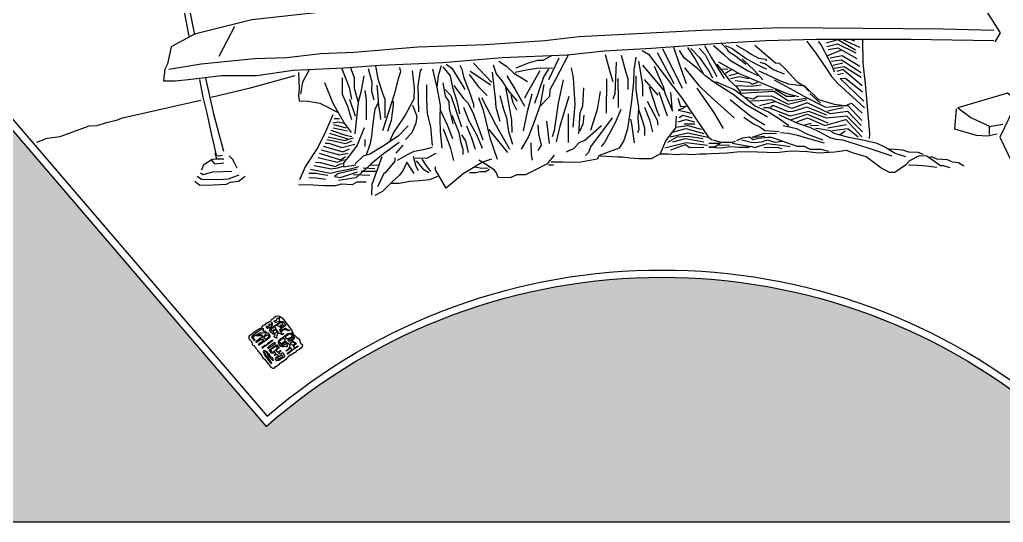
# Model space of a CAD drawing. Extents: x 421 to 2281, y 2772 to 3512.
# Drawn here: x 915 to 1587, y 2794 to 3138 of the extents above; entities that cross this region are included whole.
import ezdxf

# ---------------------------------------------------------------- set-up
doc = ezdxf.new("R2010")
doc.units = 0
doc.header["$LTSCALE"] = 10
doc.header["$MEASUREMENT"] = 0
for name, color, linetype in [('3', 3, 'CONTINUOUS'), ('4', 4, 'CONTINUOUS'), ('7', 7, 'CONTINUOUS'), ('BH', 3, 'CONTINUOUS')]:
    doc.layers.add(name, color=color, linetype=linetype)

msp = doc.modelspace()

# ---------------------------------------------------------------- hatches: boundary and pattern name
at = {"layer": 'BH'}
h = msp.add_hatch(dxfattribs=at)
h.set_pattern_fill('ESCHER', color=256, scale=50, style=0)
h.set_pattern_definition([(59.99999999999999, (-210.0000000001455, -314.9999999998254), (-59.99999997655987, -1.353315237651032e-08), [55.00000000000001, -5]), (180, (-210.0000000001455, -314.9999999998254), (29.99999999999999, -51.9615242), [55.00000000000001, -5]), (300.0000000000001, (-210.0000000001455, -314.9999999998254), (59.99999997655987, -1.353315237651032e-08), [55.00000000000001, -5]), (59.99999999999999, (-205.0000000001455, -314.9999999998254), (-59.99999997655987, -1.353315237651032e-08), [10, -50]), (300.0000000000001, (-205.0000000001455, -314.9999999998254), (59.99999997655987, -1.353315237651032e-08), [10, -50]), (59.99999999999999, (-212.5000000001455, -310.6698729998254), (-59.99999997655987, -1.353315237651032e-08), [10, -50]), (180, (-212.5000000001455, -310.6698729998254), (29.99999999999999, -51.9615242), [10, -50]), (300.0000000000001, (-212.5000000001455, -319.3301269998254), (59.99999997655987, -1.353315237651032e-08), [10, -50]), (180, (-212.5000000001455, -319.3301269998254), (29.99999999999999, -51.9615242), [10, -50]), (59.99999999999999, (-230.0000000001455, -314.9999999998254), (-59.99999997655987, -1.353315237651032e-08), [10, -50]), (300.0000000000001, (-230.0000000001455, -314.9999999998254), (59.99999997655987, -1.353315237651032e-08), [10, -50]), (59.99999999999999, (-200.0000000001455, -332.3205080498254), (-59.99999997655987, -1.353315237651032e-08), [10, -50]), (180, (-200.0000000001455, -332.3205080498254), (29.99999999999999, -51.9615242), [10, -50]), (300.0000000000001, (-200.0000000001455, -297.6794919498254), (59.99999997655987, -1.353315237651032e-08), [10, -50]), (180, (-200.0000000001455, -297.6794919498254), (29.99999999999999, -51.9615242), [10, -50]), (0, (-200.0000000001455, -306.3397459498254), (-30, 51.9615242), [35, -25]), (0, (-200.0000000001455, -323.6602540498254), (-30, 51.9615242), [35, -25]), (120, (-207.5000000001455, -302.0096189498254), (-59.99999997655987, 1.353317458097081e-08), [34.99999999999999, -24.99999999999999]), (120, (-222.5000000001455, -310.6698729998254), (-59.99999997655987, 1.353317458097081e-08), [34.99999999999999, -24.99999999999999]), (240, (-222.5000000001455, -319.3301269998254), (29.99999997655985, -51.96152421353317), [35, -25]), (240, (-207.5000000001455, -327.9903810498254), (29.99999997655985, -51.96152421353317), [35, -25])])
edge = h.paths.add_edge_path(flags=16)
edge.add_arc((1353.992238578665, 2552.001456593701), 409.8662078151128, 48.69815733620402, 131.3018426637961, ccw=False)
edge.add_line((1624.514522042849, 2859.910538074038), (1923.898642566484, 3209.172598833163))
edge.add_arc((1353.992238578665, 2552.001456593704), 869.8662078151118, 49.06779322795396, 130.932206772046)
edge.add_line((784.0858345908455, 3209.172598833163), (1083.46995511448, 2859.910538074038))
h.paths.add_polyline_path([(2250.785033915906, 3494.375058296388), (2250.785033915906, 2794.375058296388), (450.7850339159058, 2794.375058296388), (450.7850339159058, 3494.375058296388)])

# ---------------------------------------------------------------- linework, layer by layer
at = {"layer": '3'}
for points in [[(1394.727085633715, 3121.647463568985), (1397.836327430866, 3118.541649524082), (1399.21821455629, 3116.471107352515), (1404.400284218208, 3113.365293307613), (1411.309708551852, 3107.498757417354)], [(1486.245634176655, 3117.087970763672), (1474.225094291147, 3124.169190495704), (1466.211401975264, 3122.01403700663)], [(1466.827839628534, 3119.5510030976), (1473.916875464512, 3121.398279316923), (1486.55385300329, 3115.240696119451)], [(1478.231941860772, 3124.169190495704), (1489.019606439741, 3119.243124252747)], [(1485.93741535002, 3123.245553961145), (1483.47166473694, 3124.169190495704)], [(1315.160759893758, 3114.108961862804), (1318.61547488395, 3101.685707258296), (1320.342829555676, 3095.819171368038)], [(1350.74430396447, 3115.489322785482), (1362.144857220689, 3094.438808870258)], [(1354.306945094127, 3118.196558899638), (1367.780326215113, 3091.279509094156)], [(1361.907312990483, 3119.231830772972), (1365.707498350345, 3107.843848041799), (1370.544097642592, 3094.385321563956)], [(1371.580511574976, 3118.886740148528), (1376.762578413523, 3110.9496605116), (1382.290121268482, 3101.287129327549)], [(1373.653339439743, 3118.196558899638), (1379.526349841003, 3112.330023009379), (1386.090303804976, 3103.012582449774), (1388.508604862784, 3098.181316857749)], [(1379.526349841003, 3118.541649524082), (1383.672005570537, 3113.710383932057), (1386.435776998017, 3108.188937091142), (1391.617843836565, 3099.216587155982)], [(1382.981062007825, 3120.267101071206), (1387.817661300071, 3111.984932384935), (1396.454443128811, 3097.836226233304)], [(1389.199545602126, 3120.267101071206), (1395.763499566098, 3114.745655805392), (1400.254628488674, 3110.604569887155), (1413.037066046948, 3103.012582449774), (1419.60102001092, 3099.906768404871)], [(1397.490857061194, 3120.267101071206), (1401.9819831604, 3118.196558899638), (1412.346122484235, 3110.9496605116), (1418.564606078538, 3107.498757417354), (1424.092146110125, 3104.738033996897), (1425.474030412181, 3104.392943372452)], [(1404.74575458788, 3120.61219169565), (1412.000652114564, 3116.471107352515), (1415.109893911716, 3114.400565180947), (1419.946490380592, 3111.63984176049), (1424.783089672838, 3110.9496605116), (1425.474030412181, 3109.914390213367)], [(1467.444277281805, 3113.393419900128), (1476.382628900962, 3117.087970763672)], [(1487.478512306566, 3111.238266411053), (1474.533313117782, 3118.627366563041), (1467.75249610844, 3117.395849608525)], [(1206.546418358469, 3107.529812124081), (1210.346603718332, 3104.769088703624), (1216.910557682304, 3094.071287221341), (1219.328855916742, 3090.275291927549)], [(1254.221456424742, 3105.114179328069), (1262.858238253481, 3108.565083997416), (1269.076721847783, 3110.290535544539), (1272.876907207646, 3110.290535544539), (1278.749917608907, 3113.396348014339)], [(1283.586516901153, 3111.670896467217), (1276.331619374468, 3096.832010641798)], [(1322.761130613483, 3108.932605646334), (1321.7247166811, 3087.191912057322), (1320.342829555676, 3083.741007387975)], [(1326.215842780305, 3113.763871238359), (1328.979611384416, 3102.720979131631), (1330.706968879511, 3097.889713539606), (1330.706968879511, 3093.74862919647), (1330.706968879511, 3090.297724527123)], [(1337.961866406195, 3109.622786895224), (1340.725637833676, 3093.403538572025), (1340.725637833676, 3085.811549559543)], [(1391.617843836565, 3107.498757417354), (1400.254628488674, 3096.455863735524), (1405.091224957551, 3091.969688767944), (1407.85499638503, 3087.828604424809)], [(1408.891410317414, 3111.294751136045), (1417.182721776482, 3103.357671499117), (1423.055732177742, 3096.800954359969)], [(1420.982904312975, 3108.879118340032), (1424.783089672838, 3107.843848041799), (1429.965159334756, 3104.047852748007), (1437.565527231111, 3100.942038703105)], [(1468.98537141498, 3111.854024100759), (1477.307285380867, 3113.393419900128), (1489.327825266376, 3106.312200168095)], [(1490.252481746281, 3101.694012769991), (1476.690847727597, 3110.314628301391), (1469.910027894885, 3109.390991766832)], [(1471.142906024796, 3106.927957857802), (1477.615504207502, 3108.46735365717)], [(1112.810948442319, 3103.671701116428), (1108.319822343114, 3095.389532430157), (1106.937938041058, 3087.107362168785)], [(1134.921111392045, 3105.052062039106), (1140.103181053963, 3091.593537136365), (1141.830538549058, 3083.656459074539)], [(1141.139594986346, 3105.052062039106), (1143.557893220785, 3098.495344899958), (1143.557893220785, 3091.24844651192), (1145.976194278593, 3082.276096576759)], [(1153.231088981908, 3104.706972989763), (1155.649390039715, 3095.389532430157), (1155.303916846675, 3089.177904340352), (1157.031274341771, 3083.311368450094)], [(1158.067688274155, 3106.432424536885), (1159.79504576925, 3097.460074601725), (1163.249757936072, 3087.107362168785), (1164.631642238127, 3083.656459074539), (1164.631642238127, 3070.888113845586)], [(1189.618325070661, 3104.423998079179), (1188.581911138277, 3103.043637156501), (1187.200026836222, 3092.690924723561), (1187.545497205893, 3075.091315477685)], [(1203.091706191647, 3106.494540250746), (1201.01887832688, 3099.592732487154), (1199.982464394497, 3091.655654425328)], [(1204.12812012403, 3105.804360576959), (1209.310189785948, 3099.592732487154), (1210.692074088002, 3091.655654425328), (1213.801315885154, 3082.338213865723), (1215.52867338025, 3073.710952979905)], [(1215.87414374992, 3106.839630875192), (1217.256028051975, 3104.078907454734), (1218.292441984359, 3098.902552813366), (1222.783570906934, 3087.169479457748), (1225.201869141373, 3080.267671694155), (1225.201869141373, 3077.852038898142)], [(1222.092627344222, 3100.628004360488), (1228.656581308194, 3092.000745049773), (1234.529594532824, 3086.134207584413)], [(1222.783570906934, 3102.698546532056), (1236.947892767264, 3093.381105972451)], [(1253.5305156854, 3102.008365283166), (1261.476353951427, 3103.733818405391), (1268.385781108441, 3104.769088703624), (1279.095390801947, 3105.114179328069)], [(1270.458608973208, 3103.043637156501), (1262.16729751414, 3088.204749755981), (1260.094469649373, 3084.40875603729)], [(1267.003893983016, 3080.957851367943), (1273.222377577317, 3098.902552813366), (1276.677089744139, 3104.078907454734)], [(1292.014185835019, 3105.136611927643), (1293.396070137073, 3098.23480416405), (1294.432484069456, 3079.945013669284), (1293.050599767402, 3064.415945019874)], [(1340.725637833676, 3106.862063474766), (1355.235430063675, 3089.607543278233)], [(1348.671476099703, 3106.171882225876), (1354.889959694004, 3092.368266698691), (1356.271843996059, 3087.191912057322)], [(1369.507683710209, 3105.083124621342), (1379.180879471332, 3093.004960641279), (1385.399363065633, 3087.138423175919), (1403.363870285825, 3070.919174852721)], [(1395.012816318749, 3104.157045103919), (1399.019663888375, 3104.464925523874)], [(1397.478569755201, 3101.386133925137), (1401.793633328091, 3104.157045103919)], [(1399.636101541645, 3099.846738125769), (1406.108699724352, 3101.386133925137)], [(1471.759343678065, 3104.772804368727), (1478.540160687408, 3106.004321323242), (1490.252481746281, 3098.615221171254)], [(1490.868919399551, 3092.765516818635), (1477.615504207502, 3103.849166259065), (1473.608656637877, 3102.617650879653)], [(1473.916875464512, 3100.462495815475), (1478.231941860772, 3101.386133925137)], [(1103.027895356689, 3099.544419390205), (1071.590009838882, 3090.91716007949), (1045.679661529292, 3084.705531989684)], [(1123.175087766154, 3095.044441805712), (1129.048100990784, 3080.895735654081), (1136.993939256811, 3067.092120126896), (1141.485065356018, 3060.880492037091)], [(1135.266581761715, 3098.150254275513), (1135.266581761715, 3087.107362168785), (1139.066767121579, 3078.825193482514), (1141.830538549058, 3069.852841972252)], [(1204.12812012403, 3094.761466895129), (1205.855477619126, 3085.789116959968), (1208.273775853565, 3081.993123241278), (1208.619246223236, 3077.161857649253), (1211.037547281044, 3066.809145216313)], [(1248.002972830441, 3099.592732487154), (1253.5305156854, 3090.275291927549), (1260.094469649373, 3078.887309196375)], [(1286.48664298006, 3096.854441666271), (1283.031930813238, 3080.980283967518), (1280.268162209129, 3062.345402848307), (1278.886275083703, 3057.859227880726)], [(1316.197173826141, 3097.54462291516), (1315.85170345647, 3074.078476203925)], [(1323.797544545868, 3097.889713539606), (1324.143014915539, 3082.360646465297), (1324.143014915539, 3077.874469922615)], [(1336.2345089111, 3099.615165086728), (1336.2345089111, 3090.297724527123), (1337.961866406195, 3077.874469922615), (1337.616396036525, 3070.627573109679), (1338.307336775867, 3063.035584097196), (1337.270922843484, 3060.619951301184)], [(1341.762051766059, 3097.199532290716), (1351.089774334141, 3086.501730808433)], [(1400.868976848186, 3097.691583061593), (1406.725137377623, 3099.230978860961), (1413.505954386965, 3097.691583061593)], [(1403.951167937907, 3096.46006768218), (1413.505954386965, 3095.228550727665), (1415.971707823415, 3093.99703377315), (1419.670336566406, 3095.228550727665)], [(1492.101794706092, 3082.297625067911), (1475.766188424322, 3097.691583061593), (1479.464817167313, 3097.999463481548), (1491.177138226186, 3088.763088685339)], [(1150.812790747469, 3089.522994964797), (1151.849204679853, 3083.311368450094), (1151.849204679853, 3069.507752922908)], [(1159.104102206537, 3093.318988683488), (1159.79504576925, 3085.727001246107), (1160.140516138921, 3078.825193482514), (1161.176930071305, 3073.993927890489), (1161.522400440977, 3069.852841972252)], [(1193.073040060853, 3093.381105972451), (1193.073040060853, 3083.373484163956), (1193.418510430523, 3073.710952979905), (1195.836808664962, 3064.738603044745), (1196.873222597345, 3051.970259390894)], [(1205.855477619126, 3090.275291927549), (1209.655660155619, 3086.134207584413), (1213.455845515483, 3074.74622485324), (1216.910557682304, 3064.738603044745)], [(1211.728488020387, 3093.036015348006), (1218.292441984359, 3084.063665412846), (1221.40168378151, 3080.957851367943), (1225.201869141373, 3073.365863930562), (1231.420352735674, 3055.766253109584)], [(1246.966558898058, 3091.655654425328), (1248.002972830441, 3087.169479457748), (1251.112214627591, 3069.224778012325), (1251.457687820633, 3060.942609326054)], [(1264.931066118249, 3087.169479457748), (1261.821824321099, 3075.091315477685), (1259.058055716989, 3061.977879624287)], [(1300.305494470717, 3091.332996400457), (1299.614553731374, 3078.90974179595), (1297.887196236278, 3074.42356682837), (1296.850782303895, 3059.929770052294)], [(1311.706047726936, 3088.917363604445), (1309.633219862169, 3076.494108999937), (1305.142093762964, 3062.345402848307)], [(1345.216763932881, 3092.023176074245), (1350.398833594799, 3075.803927751047), (1352.126188266525, 3072.007934032357)], [(1351.780717896853, 3088.57227298), (1357.653731121483, 3072.353024656802)], [(1356.271843996059, 3087.191912057322), (1361.108443288305, 3075.458838701704), (1360.072029355922, 3088.227182355555)], [(1377.798992345907, 3091.279509094156), (1389.199545602126, 3074.715170146513), (1395.763499566098, 3063.672276464683)], [(1404.259386764542, 3093.073395663489), (1415.047051343509, 3092.457637973782), (1421.827868352852, 3093.381276083443)], [(1407.649793857528, 3089.994604064752), (1419.978555393041, 3089.994604064752), (1430.149779495369, 3090.302484484707)], [(1407.649793857528, 3087.839450575677), (1430.457998322004, 3089.070967530192), (1440.629225247702, 3082.605505487866), (1452.649765133211, 3084.452780132087)], [(1444.636072817329, 3085.376416666647), (1439.088131114527, 3085.376416666647), (1431.38265762528, 3089.994604064752)], [(1462.439458784947, 3080.926796661216), (1455.184561258263, 3087.483513800364)], [(926.5259990352761, 3054.240601648363), (933.6150348712536, 3057.011514402246), (942.553386490411, 3058.243029781659), (962.2793998651659, 3065.324251088793), (967.8273415679678, 3065.632129933646), (974.2999397506746, 3067.787283422721), (981.0807595833867, 3069.326679222089), (985.087604329643, 3070.866075021458), (1038.717708397849, 3082.873362571549)], [(1140.448651423633, 3083.656459074539), (1144.248836783497, 3072.268474768264)], [(1170.159182269716, 3082.276096576759), (1170.159182269716, 3079.515373156302), (1168.777297967661, 3069.162662298464), (1166.358999733223, 3061.570673285981)], [(1230.729409172961, 3084.753846661735), (1240.057134564414, 3066.809145216313), (1249.730330325537, 3049.554626594881)], [(1243.166376361564, 3086.134207584413), (1245.584674596003, 3076.816767024808), (1247.657502460769, 3070.95023113455), (1249.039386762825, 3061.632790574944), (1251.803158190304, 3053.005529689127)], [(1250.76674425792, 3086.479298208858), (1252.148628559975, 3081.302941992388), (1254.566929617783, 3076.471676400363)], [(1290.286828339923, 3085.466458935098), (1284.068344745621, 3065.106126268764), (1281.650046511183, 3054.408323211379)], [(1343.834876807457, 3082.360646465297), (1350.74430396447, 3069.247210611899), (1351.089774334141, 3065.796307517654)], [(1364.80735719166, 3084.452780132087), (1366.656670151471, 3078.603075779468), (1370.663517721097, 3078.910954624322), (1367.889545458012, 3077.0636799801), (1365.115576018296, 3076.14004344554), (1369.430642414557, 3075.216405335879), (1373.745705987448, 3073.984888381364)], [(1400.600098858345, 3083.342429457229), (1409.236880687085, 3076.440621693636), (1415.455364281386, 3071.609356101611), (1424.437616479797, 3066.087909260696)], [(1411.656641427154, 3085.068537821794), (1416.279926650051, 3083.83702086728), (1419.362117739772, 3085.684297086603), (1428.916904188829, 3085.992175931456), (1440.321006421067, 3080.142471578836), (1452.957983959845, 3083.529142022426)], [(1490.252481746281, 3065.672151694816), (1481.005911300489, 3075.216405335879), (1468.98537141498, 3073.67700953651), (1453.266202786481, 3081.066109688498), (1442.786759857518, 3077.371558824953), (1428.608685362194, 3083.221263177573), (1418.745677263131, 3082.297625067911), (1414.738832516875, 3082.605505487866)], [(1420.594993046311, 3079.218835044277), (1431.38265762528, 3081.989746223058)], [(1490.868919399551, 3073.984888381364), (1483.779883563574, 3080.758230843645), (1480.697692473854, 3079.834592733983)], [(1202.055292259263, 3076.816767024808), (1207.23736192118, 3066.118965542524), (1210.692074088002, 3056.801524982919)], [(1218.292441984359, 3078.197129522588), (1221.747156974551, 3069.224778012325), (1227.27469700614, 3059.562246828275), (1231.074879542633, 3050.244806268669)], [(1289.941357970251, 3073.73338557948), (1289.941357970251, 3054.063234162036)], [(1325.870372410634, 3076.494108999937), (1322.070187050772, 3067.521759064777), (1314.815289524086, 3054.063234162036), (1312.396991289648, 3051.302510741578)], [(1338.307336775867, 3076.149018375492), (1340.380164640635, 3069.247210611899), (1342.107522135731, 3064.070854395429), (1342.107522135731, 3058.894499754061)], [(1342.107522135731, 3078.21956054706), (1345.562234302552, 3069.592301236344), (1347.635062167319, 3061.310132550074)], [(1491.177138226186, 3061.361843141565), (1480.389473647218, 3072.137613737143), (1466.5196208019, 3070.598217937774), (1454.499080916391, 3075.216405335879), (1441.553881727607, 3072.137613737143), (1427.067591229018, 3077.679439244908), (1423.368962486027, 3077.679439244908)], [(1466.827839628534, 3072.753371426849), (1452.957983959845, 3078.295196934615), (1443.403197510787, 3075.216405335879), (1440.629225247702, 3074.908526491025), (1430.149779495369, 3079.218835044277), (1428.300466535559, 3077.987318089762)], [(1490.560700572916, 3069.058822138406), (1481.005911300489, 3079.218835044277), (1465.903183148629, 3077.987318089762)], [(1477.923723034138, 3077.679439244908), (1467.13605845517, 3075.524284180732)], [(1128.921837063536, 3067.45708381052), (1132.312244156522, 3068.072841500227), (1136.935529379419, 3067.149204965667)], [(1129.846493543441, 3070.535875409256), (1133.545122286432, 3070.535875409256)], [(1210.346603718332, 3072.675682681672), (1215.183200187208, 3060.942609326054), (1216.219614119592, 3054.730982811351), (1217.946971614688, 3049.554626594881), (1217.946971614688, 3045.758631301089)], [(1275.086092547211, 3068.55702936301), (1276.813447218937, 3053.373052913146)], [(1300.650967663758, 3072.698115281247), (1299.960024101046, 3066.486487191442), (1297.541725866608, 3061.655221599417)], [(1319.997359186004, 3070.972662159022), (1305.142093762964, 3050.957420117134), (1303.760209460909, 3047.161426398443), (1301.687381596142, 3045.090882651773)], [(1335.198094978717, 3053.718143537591), (1333.470740306991, 3066.831577815887), (1332.779796744278, 3069.937391860789)], [(1365.115576018296, 3068.135184028744), (1370.355298894462, 3069.674579828113), (1376.211459423898, 3068.135184028744)], [(1365.732013671566, 3071.213975627481), (1368.197764284647, 3072.753371426849), (1374.670365290724, 3070.906096782628)], [(1369.122423587922, 3066.903668649331), (1376.519678250535, 3066.903668649331)], [(1409.927824249798, 3071.264265477165), (1416.49177821377, 3066.778090509585), (1420.982904312975, 3064.707548338018), (1424.437616479797, 3062.291915542005), (1434.11081506429, 3061.601734293115)], [(1442.478541030882, 3069.674579828113), (1453.266202786481, 3073.369130691657), (1467.444277281805, 3067.519426339038)], [(1446.177166950504, 3068.135184028744), (1453.574424436486, 3070.906096782628), (1465.286745495359, 3065.672151694816), (1479.773035993948, 3069.674579828113), (1490.560700572916, 3057.975172697976)], [(1451.108671000035, 3065.98003053967), (1456.040175049567, 3067.211547494185)], [(1126.76430245372, 3060.375862503386), (1139.709501642504, 3056.37343437009), (1143.099908735489, 3057.297070904649)], [(1127.688961756995, 3062.531017567562), (1137.551967032688, 3059.144347123973), (1141.86703342895, 3058.220709014311)], [(1129.230055890171, 3064.070413366931), (1139.093063989234, 3061.915258302754)], [(1129.538274716806, 3066.225566856005), (1138.168404685958, 3064.070413366931)], [(1204.473590493702, 3063.358242122067), (1209.310189785948, 3050.934987517559), (1211.383017650715, 3041.617546957954)], [(1220.365269849126, 3065.428784293635), (1223.819984839318, 3057.146614032262), (1226.238283073756, 3049.554626594881)], [(1235.566008465208, 3063.013151497622), (1248.348446023482, 3047.138993798869)], [(1269.076721847783, 3066.118965542524), (1269.558549692251, 3059.929770052294), (1271.495022905591, 3052.315350015338), (1269.21307932258, 3048.541787321121)], [(1312.742461659319, 3065.451216893209), (1301.3419084031, 3055.443595084714), (1297.196252673566, 3053.718143537591), (1293.741540506745, 3049.922148243799), (1288.559470844827, 3047.506515447786)], [(1359.567634315495, 3057.975172697976), (1371.588174201003, 3060.746085451859), (1385.458029869692, 3057.667293853123)], [(1361.10872844867, 3061.053964296712), (1370.355298894462, 3063.51699663064), (1382.684057606605, 3060.130326187051)], [(1363.574481885121, 3064.440634740302), (1371.588174201003, 3065.672151694816), (1380.834744646795, 3063.209117785786)], [(1415.66348899678, 3057.667293853123), (1423.985400139297, 3060.438206607006), (1432.307314105185, 3060.130326187051)], [(1465.203230212427, 3053.664656231289), (1453.802676956208, 3056.77046870109), (1446.893252622564, 3058.841010872658), (1440.329295835222, 3060.221373370438), (1435.147228996674, 3060.566463994882)], [(1464.166816280043, 3055.735198402857), (1453.802676956208, 3059.531192121548), (1446.202309059851, 3063.32718741534), (1436.8745836684, 3065.397729586907)], [(1455.423737396296, 3065.98003053967), (1460.971679099098, 3065.672151694816)], [(1467.444277281805, 3064.132755895448), (1480.081254820584, 3066.287909384523)], [(1470.526468371526, 3062.285481251227), (1481.005911300489, 3063.51699663064), (1488.094949959836, 3057.975172697976)], [(1475.766188424322, 3059.514568497344), (1479.156598340678, 3061.977600831272)], [(1123.68211418737, 3053.602521616207), (1126.14786480045, 3053.602521616207), (1135.086216419608, 3050.52373001747), (1144.024565215395, 3052.9867639265)], [(1124.91498949391, 3056.065555525236), (1128.613618236901, 3055.449796260428), (1137.551967032688, 3053.294642771353), (1142.175252255584, 3055.141917415575)], [(1125.839645973815, 3057.912830169458), (1136.935529379419, 3055.449796260428), (1139.401282815869, 3056.065555525236)], [(1174.30483799925, 3053.978684273498), (1163.595228305743, 3046.386695261016), (1154.958446477004, 3039.13979844808), (1153.922032544619, 3038.104526574745), (1144.594307153168, 3029.822357888474), (1132.848283527278, 3028.09690476625)], [(1150.812790747469, 3056.049226445066), (1150.812790747469, 3051.21796085304)], [(1216.910557682304, 3059.217157778931), (1219.674329109784, 3055.076071860694), (1221.40168378151, 3047.138993798869)], [(1264.240125378907, 3053.695710938016), (1264.585595748577, 3045.758631301089), (1265.27653931129, 3041.962637582398)], [(1355.869005572503, 3050.278193701135), (1370.663517721097, 3053.972742989578), (1385.149808219686, 3052.125468345356)], [(1358.026540182319, 3054.280623409533), (1364.499138365026, 3057.975172697976), (1371.896393027638, 3058.283051542829), (1382.067619953335, 3056.743655743461)], [(1361.416947275305, 3054.588502254386), (1370.047080067828, 3056.743655743461), (1382.684057606605, 3054.588502254386)], [(1386.074467522962, 3053.664864144725), (1394.088159838844, 3053.664864144725), (1390.081312269218, 3050.893951390842), (1386.074467522962, 3050.893951390842), (1394.704597492114, 3050.278193701135), (1400.868976848186, 3051.201831810797), (1407.033356204258, 3050.893951390842), (1412.889516733695, 3050.893951390842), (1414.738832516875, 3051.50971065565), (1417.51280195659, 3050.586072545988), (1425.834715922479, 3053.356985299871), (1435.389502371536, 3052.125468345356), (1441.553881727607, 3051.201831810797)], [(1388.848436962678, 3055.820019208901), (1394.396378665479, 3054.280623409533), (1402.101852154726, 3054.280623409533), (1404.259386764542, 3054.89638109924)], [(1402.101852154726, 3053.664864144725), (1414.738832516875, 3051.201831810797)], [(1468.060714935075, 3047.815159792105), (1462.820992058908, 3049.354555591473), (1455.423737396296, 3049.354555591473), (1451.41688982667, 3051.201831810797), (1446.485385777139, 3051.201831810797), (1429.225123015464, 3057.359415008269), (1426.451153575748, 3057.359415008269), (1419.978555393041, 3056.743655743461), (1416.279926650051, 3055.820019208901), (1413.81417603697, 3057.667293853123), (1408.882671987439, 3057.051534588314), (1404.875824417813, 3055.204259944093)], [(1408.574453160802, 3055.820019208901), (1415.047051343509, 3054.280623409533), (1417.51280195659, 3053.972742989578), (1422.136087179487, 3054.588502254386), (1426.142934749113, 3055.820019208901), (1431.074438798644, 3054.280623409533), (1436.314158851441, 3054.89638109924)], [(1416.89636430332, 3057.667293853123), (1424.293618965933, 3058.283051542829)], [(1048.401217929376, 3046.977084361427), (1049.438492989591, 3042.832556845797)], [(1119.675266617744, 3046.829180729027), (1134.161559939702, 3042.210993330923), (1137.551967032688, 3044.366146819998)], [(1120.908141924284, 3048.984334218102), (1133.545122286432, 3045.597663774513), (1139.401282815869, 3046.829180729027)], [(1122.449238880829, 3051.447368127132), (1135.702654072878, 3047.752817263588), (1140.325939295774, 3049.600093482911)], [(1172.232010134482, 3046.73178588546), (1177.068609426729, 3052.253232726375)], [(1185.359920885798, 3043.62597341566), (1193.305759151825, 3043.280882791215), (1199.524242746126, 3046.73178588546)], [(1360.184071968764, 3049.04667674662), (1370.047080067828, 3052.741227610165), (1372.821049507543, 3050.586072545988), (1382.684057606605, 3050.893951390842)], [(1392.855284532304, 3052.125468345356), (1400.252539194916, 3052.43334719021)], [(1423.985400139297, 3050.586072545988), (1432.61553293182, 3050.893951390842), (1436.005940024806, 3049.970314856282)], [(1046.030301489331, 3042.018454464235), (1048.104851609764, 3039.50213328683), (1054.402595668492, 3040.020200013835)], [(1117.209516004663, 3040.671597531555), (1120.599923097649, 3040.363718686702), (1130.462931196712, 3037.592805932818), (1134.161559939702, 3039.44008057704), (1136.010872899513, 3039.747959421893)], [(1119.058828964474, 3043.750389130291), (1132.004025329888, 3040.671597531555), (1136.935529379419, 3042.518872175776)], [(1159.79504576925, 3023.955820423114), (1164.286171868455, 3033.618351607165), (1165.322585800839, 3033.618351607165), (1171.541069395141, 3041.210340619647), (1171.541069395141, 3043.62597341566)], [(1183.978033760372, 3044.661243713893), (1185.705391255468, 3037.7594359503), (1187.432748750564, 3034.998712529843)], [(1186.05086162514, 3041.555431244092), (1190.541990547716, 3036.033984403177), (1194.68764627725, 3033.618351607165)], [(1189.851046985003, 3042.590701542325), (1192.960288782154, 3037.7594359503), (1195.724057386263, 3034.308532856055)], [(1038.547100622264, 3033.211334281072), (1040.399378120516, 3032.10119309475), (1046.919394801426, 3033.877418047804), (1054.10623217225, 3034.099445970049), (1059.885337289185, 3034.321475467395)], [(1113.819106088306, 3035.745531288597), (1127.380740106991, 3032.974618534714), (1132.928681809793, 3034.514014334082), (1136.627310552783, 3035.129772023789), (1141.86703342895, 3036.361288978303), (1146.798537478481, 3037.592805932818)], [(1116.284856701387, 3038.208563622525), (1127.997180583631, 3036.053410133451), (1132.312244156522, 3036.669167823157), (1136.010872899513, 3037.900684777672)], [(1145.565662171941, 3035.745531288597), (1132.312244156522, 3032.666739689861), (1130.154712370076, 3030.819465045639), (1134.161559939702, 3030.203705780831), (1140.942376949045, 3032.358860845007), (1145.873880998576, 3033.898256644376)], [(1158.413158643825, 3034.308532856055), (1148.394492513031, 3034.308532856055)], [(1157.722217904483, 3036.033984403177), (1149.776376815086, 3036.379075027622)], [(1154.267502914291, 3038.44961719919), (1160.140516138921, 3038.794707823635)], [(1226.125531795057, 3037.414345325855), (1230.962131087304, 3036.379075027622), (1235.107786816839, 3036.724165652067)], [(1276.331619374468, 3038.856823537496), (1279.78633154129, 3038.856823537496)], [(1112.586230781767, 3032.974618534714), (1117.517734831298, 3032.974618534714), (1120.908141924284, 3032.358860845007), (1125.531427147181, 3031.743101580199)], [(1112.586230781767, 3030.203705780831), (1117.517734831298, 3029.895826935978), (1123.990333014005, 3028.972188826316)], [(1154.267502914291, 3031.547809435597), (1143.212422851114, 3031.892900060042)], [(1071.847116538292, 2919.779488204114), (1071.877172761487, 2921.875614840184), (1072.796109771413, 2922.713345026036), (1076.468026286738, 2925.401365131431), (1079.190880612571, 2927.060215444139), (1079.788910404442, 2926.620754458108), (1079.771865844104, 2926.034121768507), (1078.338836102888, 2925.025194110669), (1077.897911297608, 2924.713741060285), (1074.109169115481, 2921.966445423586), (1073.306047872186, 2921.014684250583), (1075.15559730102, 2918.668717672094), (1075.772332774702, 2918.976200069306), (1074.292735613658, 2921.070869199451), (1077.897550664761, 2923.23271195243), (1079.15621819054, 2923.993633828698), (1081.28014213635, 2923.801855770507), (1082.187888082251, 2924.254427177718), (1082.599076743022, 2924.073308431572), (1083.284284484749, 2923.236925574814), (1083.436162097479, 2923.155579417774), (1082.561669264969, 2922.254929506945), (1081.805798170203, 2921.721009992003), (1081.427865384417, 2921.454052185222), (1080.935142385265, 2921.483264620568), (1080.616679126896, 2922.201448456155), (1080.179591369187, 2922.552899945166), (1078.612258621925, 2922.584159973897), (1077.333606642648, 2922.578053600565), (1076.648877039077, 2922.094385816022), (1078.378078350793, 2922.09835502269), (1080.390621192243, 2921.853142541643), (1080.916597304785, 2921.37585160268), (1080.779427724963, 2920.901706238215), (1079.853136698583, 2920.341721813115), (1079.486392215226, 2920.459920834286), (1079.49374623168, 2920.182175073533), (1076.243579265878, 2917.795948998968), (1076.418412441746, 2917.344851678497), (1079.623821919673, 2919.321738410943), (1080.402529754513, 2919.440845350705), (1080.682868036584, 2919.701738560071), (1081.627382976506, 2918.765582704158), (1081.760715508754, 2918.576823529229), (1081.508761238762, 2918.398852308272), (1081.238259126692, 2918.113466118736), (1078.240753886684, 2916.190069685804), (1078.127771859853, 2915.535670301685), (1082.95367436123, 2918.75929155516), (1085.302816460714, 2920.512952509407), (1086.203211151756, 2921.243271628061), (1086.081069683532, 2921.817189581631), (1085.362607155071, 2923.101647450675), (1085.070042993638, 2923.649498543398), (1084.64031201398, 2923.723206222346), (1083.906823047267, 2923.959604264686), (1083.317857676828, 2924.392401910737), (1083.132726950708, 2924.921826571395), (1082.684448128973, 2924.888119281765), (1081.895323920816, 2924.80227827044), (1081.79908154953, 2925.205863481146), (1081.413795835539, 2925.216649894478), (1080.969354061376, 2925.845847144241), (1081.328357026853, 2926.096830819814), (1081.818167778653, 2926.419684141427), (1081.457526824505, 2926.91172378591), (1080.690122063907, 2926.457780895886), (1080.28414631965, 2926.682230000999), (1080.187901186767, 2927.085813261014), (1080.38070600803, 2927.882197679143), (1081.525700952609, 2929.068233779507), (1082.288926063829, 2929.324407533697), (1083.06333947748, 2929.965738115837), (1083.622888782101, 2930.643923512796), (1084.260135377527, 2930.811110681162), (1085.582907031771, 2931.745467881621), (1086.535097155088, 2932.135119563855), (1087.131736620669, 2933.028130996592), (1087.976493308672, 2933.436209110891), (1088.536042613292, 2934.11439450785), (1089.165932430667, 2934.559325486278), (1089.940348605915, 2935.200658019109), (1091.492695163695, 2935.542670833933), (1093.067106532436, 2935.051448317189), (1094.333921778299, 2934.060013165083), (1096.104334858497, 2931.820969926782), (1097.989534302213, 2929.285756036303), (1098.67857909151, 2929.112277718939), (1098.611752786042, 2928.404879886634), (1100.552587471199, 2926.19190504982), (1101.041473422779, 2925.49978807508), (1101.61541068162, 2924.018927110994), (1102.367123561874, 2922.286388787642), (1102.948734915858, 2922.131336902343), (1104.241453108503, 2920.969569417422), (1105.230414987438, 2919.970495787224), (1105.704592906109, 2919.83387033399), (1106.334165406392, 2918.675248423568), (1106.737679972021, 2917.168320598634), (1108.145184528184, 2915.710382461536), (1107.959733723374, 2914.636252282654), (1107.200028342633, 2913.439430179008), (1106.084769542561, 2912.745965875173), (1105.89580176887, 2912.612485996438), (1105.94759996274, 2912.271820510709), (1105.139930674103, 2912.078566481496), (1104.00612679355, 2911.277689159772), (1103.724433617454, 2910.607144191596), (1102.664810058825, 2910.235918941426), (1101.61254051665, 2909.586947930502), (1099.974822572919, 2908.430124265484), (1099.411756299417, 2908.692589168671), (1098.122237758562, 2907.310153464596), (1097.607132631359, 2906.56904834266), (1096.651105460471, 2905.516492121031), (1095.624735015231, 2904.697188367244), (1094.509473453562, 2904.003722112718), (1094.124186651321, 2904.01451006669), (1094.005562151981, 2903.647777720113), (1093.249691057214, 2903.113858205171), (1092.61980123984, 2902.668927226743), (1091.997262677322, 2901.946248536872), (1091.196950166736, 2901.475250697596), (1090.98208329611, 2901.512103561725), (1090.189122040381, 2900.763358011006), (1089.803832476543, 2900.774144014288), (1089.136852498205, 2900.114387000083), (1088.577303193586, 2899.436201603124), (1088.255002887646, 2899.491480899318), (1086.888107134673, 2900.223598263376), (1086.532553715343, 2900.726956063186), (1082.547287957284, 2905.834236708272), (1081.895333328949, 2906.222541061412), (1079.825003159113, 2909.287179612549), (1078.106388272786, 2911.185557365121), (1077.617503409458, 2911.877672799222), (1077.180415651748, 2912.229124288232), (1076.735973877585, 2912.858321537995), (1076.443409716152, 2913.406172630718), (1075.954523764573, 2914.098289605458), (1075.56188018428, 2914.386821369492), (1075.395294538642, 2915.023659048039), (1074.598817402281, 2915.215562256827), (1073.983955696504, 2915.818694596433), (1074.076678337311, 2916.355757735184), (1073.669326724109, 2917.199781020724), (1073.832395400867, 2917.503593642324), (1073.502741078471, 2917.83661869927), (1073.084198401243, 2918.29548320617), (1072.584121385637, 2918.602441402268), (1071.480372054934, 2919.897687225285)], [(1088.641435147819, 2931.841474069307), (1089.809993644571, 2931.145482014005), (1090.533823134486, 2931.318674178447), (1091.67601800307, 2931.618338229277), (1092.705310515977, 2931.838252212409), (1092.599287487913, 2932.946688175884), (1092.765486200405, 2933.909319524339), (1092.559743174877, 2934.44017659673), (1092.061715634717, 2934.426482616994), (1092.187797587007, 2934.008401910616), (1092.008416516305, 2933.543599385547), (1091.430727902908, 2933.642681771824), (1090.580816460703, 2933.887570313762), (1090.527517342291, 2933.004687082314), (1090.16875687423, 2932.075085523505), (1088.980139453249, 2932.080722321709), (1088.561772986329, 2931.95425197596)], [(1083.301832857353, 2927.90072956623), (1084.550053515598, 2927.091959604276), (1085.579346028505, 2927.311873587409), (1087.159965199983, 2928.428364781724), (1088.003572523338, 2929.869492634984), (1087.684927142133, 2930.320599639679), (1087.545662831632, 2931.236509169442), (1086.755351865095, 2930.678262596939), (1087.073997246299, 2930.227155592245), (1087.166841765999, 2929.616548862206), (1086.681996584051, 2929.105026059085), (1085.931803465966, 2929.927490000775), (1085.739241710398, 2929.960519790421), (1085.174732693616, 2929.561771402623), (1085.347238286554, 2928.838388306571), (1085.247518289089, 2928.260809415488), (1084.7294345863, 2927.556762129345), (1084.092143823891, 2928.458976138733), (1083.255411978302, 2928.206033906595)], [(1088.725685256849, 2921.420088404357), (1089.582474938415, 2922.363387434232), (1088.84546417854, 2922.688022552537), (1088.606479870575, 2923.026353191217), (1088.108452330415, 2923.012659211481), (1086.541589052565, 2924.27253812882), (1085.904297201904, 2925.174753678847), (1085.877932485482, 2926.170411325618), (1088.654043970612, 2928.469446310882), (1093.475562558288, 2931.706143527816), (1094.743839379161, 2931.587726872267), (1096.768616198566, 2928.960831830522), (1095.075094671411, 2927.764590568509), (1092.558026418474, 2925.817580201662), (1093.195317180883, 2924.915366192274), (1093.872725791744, 2925.393862697079), (1094.271033334438, 2924.829977785732), (1093.527146008549, 2923.966428823554), (1094.244097844196, 2922.951438448153), (1095.306631639541, 2923.363878864996), (1095.499192306858, 2923.330850615991), (1094.25727744081, 2922.453607674077), (1092.736835042011, 2923.408182251052), (1092.046246834535, 2923.427516520322), (1091.840499959158, 2923.958373182663), (1091.282870269988, 2924.747810826037), (1090.784846579677, 2924.734117256352), (1090.791722057441, 2925.922302877474), (1090.247271964885, 2926.213909746773), (1088.022488226578, 2924.811450432053), (1088.261472534545, 2924.473119793372), (1089.091325052522, 2923.537875994338), (1091.068932750956, 2924.6319844566), (1091.56657885737, 2924.180400949381), (1090.917234324163, 2922.630023646107), (1090.412330217989, 2921.428145585889), (1090.664494122569, 2920.591984173133), (1090.564774125104, 2920.014405282049), (1089.861003559417, 2920.531568374705), (1089.283314946019, 2920.630650760982), (1088.964669564814, 2921.081757765676), (1088.805346330087, 2921.307312038343)], [(1088.71995300007, 2925.980300243264), (1089.862146780403, 2926.279965834734), (1090.108007654384, 2927.129819276536), (1089.550377965214, 2927.91925691991), (1088.972689351816, 2928.018339306187), (1088.408183096631, 2927.61959286908), (1088.534267810517, 2927.201514113392), (1088.182381146876, 2927.460094684375), (1087.279170586258, 2926.822099994864), (1086.535283260368, 2925.958551032687), (1087.351956181733, 2925.521138007729), (1088.281527608923, 2925.163474640418), (1088.753193194257, 2926.172828217615)], [(1092.731101696982, 2927.968395630599), (1094.266565911576, 2929.210744488057), (1093.681189564159, 2929.154189803246), (1092.073752010346, 2928.18025438289), (1091.608965752624, 2928.359086836865), (1090.792292831262, 2928.796499861823), (1091.038153705244, 2929.646353303625), (1093.488744916499, 2931.20831470443), (1094.099672050736, 2931.301756801173), (1094.318597434477, 2930.273070905397), (1094.365021075125, 2929.967768515722), (1094.29853851025, 2929.5827156483), (1094.774800400556, 2929.123573841629), (1094.955888196885, 2929.370856896009), (1095.274534666341, 2928.919748350675), (1094.836110363444, 2928.102921207189), (1093.514536097504, 2927.33845812262), (1093.401633741828, 2927.258708054922), (1092.923665125896, 2927.935369332283)], [(1093.102473749434, 2925.525971381673), (1096.549117279409, 2927.11531879126), (1097.717676864414, 2926.419325195318), (1099.46392121297, 2925.62424880305), (1098.401388505875, 2925.211806845566), (1096.960606092063, 2926.053606597166), (1096.27001512299, 2926.072938915746), (1094.93525958709, 2925.806303113923), (1093.952387953233, 2925.281084790426)], [(1080.468334287648, 2913.35043413811), (1081.235696457296, 2914.570564411832), (1082.594330205585, 2915.530253275307), (1083.457326324607, 2915.461748077204), (1084.506990342346, 2916.474428728204), (1084.432504396952, 2916.964290169557), (1086.968619438346, 2918.755708471055), (1087.794375890392, 2918.932135174), (1088.167251497027, 2918.788665829299), (1087.778283139144, 2918.378294585215), (1085.332745706141, 2916.650856971788), (1084.517566561806, 2916.075044433978), (1083.2228414512, 2915.024879964015), (1082.49823715366, 2914.513046163587), (1081.672481789865, 2914.336617920002), (1081.320755860555, 2913.681316725563), (1080.441668078537, 2913.195979794241)], [(1081.801676794108, 2921.073176280471), (1083.613187537961, 2922.352760781542), (1084.284456655682, 2922.555683943542), (1084.976878212326, 2921.959838517093), (1085.360330038421, 2921.416984878166), (1085.072509985197, 2920.671206126548), (1083.170424394551, 2919.327642888096), (1082.451336628797, 2919.769033970678), (1082.030645135726, 2920.556819510651), (1081.711101947314, 2921.00919754309)], [(1095.012634218357, 2914.196731827851), (1093.890497185748, 2914.587424574757), (1093.39247073384, 2914.573729054382), (1092.038227047534, 2916.490934979811), (1091.772878023145, 2917.824923265262), (1092.616485346499, 2919.266051118523), (1094.310004112058, 2920.462290429846), (1097.132538149585, 2922.456024566075), (1098.215129780905, 2923.558821780654), (1100.466282085482, 2923.965623858654), (1101.820525771789, 2922.048417933225), (1102.856124076891, 2920.58231901249), (1102.371276133347, 2920.070794258678), (1100.657699531814, 2918.184198149619), (1102.005637425925, 2917.953005128057), (1103.287099366607, 2917.336761599815), (1102.8819124963, 2916.712460479989), (1102.257804092103, 2917.116845665992), (1101.089247268694, 2917.812841212623), (1099.960231996725, 2917.015346387717), (1099.940175834095, 2916.324993081311), (1101.573518915225, 2915.450165080704), (1102.928336136949, 2916.407158090315), (1103.751885624328, 2917.157929145839), (1103.778247579153, 2916.162269548378), (1101.85892686384, 2914.80653205235), (1102.33689439152, 2914.129872315629), (1102.814863007453, 2913.453211038268), (1105.072888028198, 2915.048196786699), (1105.198972742084, 2914.630118031011), (1102.376438704557, 2912.636383894782), (1098.05294765704, 2909.413380657584), (1098.039768060426, 2909.911211431659), (1101.04168040706, 2912.369746142268), (1100.357968765599, 2913.577264492021), (1099.003151543875, 2912.620271482409), (1097.535434728071, 2911.583530355791), (1096.811605238157, 2911.410338191351), (1097.894197957729, 2912.513133865291), (1099.461634770997, 2914.127453882992), (1099.886876715682, 2915.442109849863), (1099.455328978802, 2915.813466786859), (1098.930939483817, 2916.795432404585), (1098.173869799718, 2916.429712265793), (1097.722265900207, 2916.110715896382), (1097.589304620305, 2915.340610571589), (1098.067273236237, 2914.663949294228), (1097.310203552136, 2914.298229155436), (1096.347389754256, 2914.463367629675), (1094.932972056867, 2914.309509734504)], [(1093.950671196831, 2916.658488395357), (1096.354838767438, 2918.525752185837), (1096.454558764904, 2919.10333107692), (1095.737606929256, 2920.118321452321), (1094.177045593752, 2919.692187055742), (1093.04803308338, 2918.894694181526), (1092.38380683073, 2917.918368853335), (1092.908196325713, 2916.93640323561), (1093.91743267599, 2916.465963912336)], [(1097.968696459758, 2919.834767863174), (1100.884073928734, 2921.217896810003), (1101.289258037444, 2921.842195979139), (1100.618725992597, 2922.551883554815), (1099.835293265421, 2923.181824554124), (1098.693098396838, 2922.882160503294), (1097.079241792769, 2921.573143285318), (1096.36859189947, 2920.902120346801), (1097.085544823368, 2919.88712843076), (1098.227739691951, 2920.18679248159)], [(1098.559567431366, 2919.23785665351), (1100.478890908276, 2920.593596100229), (1101.734889572982, 2921.184427375606), (1102.17871546603, 2920.103822507685), (1100.936800599981, 2919.226579565772), (1099.694885733934, 2918.349336623859), (1099.050718405509, 2918.063366552764), (1098.346947839822, 2918.58052964542), (1098.452408058686, 2919.139820350676)], [(1085.054212620602, 2913.44755136303), (1089.676128469513, 2916.712302568944), (1089.31377783343, 2917.225283204264), (1088.777638336145, 2917.166962629371), (1087.60956177511, 2916.277796774642), (1085.457184802891, 2914.69335965452), (1085.072027680278, 2914.42129884216), (1084.319302858567, 2913.761447210928), (1084.689256214609, 2913.510148221944), (1084.981223214011, 2913.460071597099)], [(1086.425842894912, 2912.686327441377), (1088.799800468258, 2914.683589996439), (1090.687797614531, 2915.824969884807), (1092.313379111949, 2913.705264187905), (1091.43226766217, 2912.954724968989), (1090.692143598716, 2912.367851313385), (1090.165999089778, 2911.932124937714), (1090.430158802755, 2911.285708585207), (1091.668405498947, 2910.62249920594), (1093.191447327478, 2911.826474412583), (1093.591596388485, 2911.532427294096), (1091.794183595509, 2910.262801066527), (1092.320114602925, 2909.609056218679), (1093.319400341057, 2909.738217192485), (1094.11991581444, 2910.239594589082), (1094.540268353661, 2910.28020709256), (1095.730505373464, 2908.685996823026), (1095.982066001529, 2907.966605986222), (1095.876272358467, 2907.571488622698), (1093.051766540934, 2905.576361693662), (1092.110266442822, 2904.911320684444), (1090.678027407211, 2904.668569231532), (1089.814947280227, 2905.981250665956), (1089.983739191382, 2906.74125400624), (1090.958043525968, 2907.81393261305), (1091.496788793164, 2908.322636964351), (1091.043851042187, 2908.963861988181), (1090.271142855229, 2909.058824319245), (1089.329642757116, 2908.393783310026), (1088.924495657812, 2908.876534099222), (1089.56642879816, 2909.329972037639), (1089.916396027356, 2909.833485060262), (1089.299877905046, 2910.615474296621), (1088.524563948176, 2910.260052851279), (1087.62085951339, 2909.813943408204), (1086.98913871276, 2910.07257130258), (1086.083263210805, 2911.355021350241), (1085.642922368236, 2912.069223939649), (1085.937495137551, 2912.469531091209), (1086.310057025099, 2912.668617829322)], [(1086.906585170717, 2912.641440194519), (1088.203052209671, 2913.621294046981), (1090.310024187161, 2914.725115593883), (1090.720168236513, 2914.053662674618), (1090.782948064983, 2913.329078558446), (1090.73754583185, 2912.848464935916), (1088.919932322256, 2911.244181037073), (1087.905440055955, 2910.591658311233), (1087.412097021892, 2910.563567582464), (1086.94156156261, 2911.320516760736), (1086.617010439702, 2912.052429372249), (1086.808394247612, 2912.508004477332)], [(1093.930612272605, 2915.968133138261), (1096.301539649025, 2917.642868954389), (1097.171511688802, 2918.088339160879), (1097.729141377972, 2917.298901517504), (1097.1778147194, 2916.402324306321), (1094.760467552179, 2915.032891289917), (1093.512246893935, 2915.841661251871), (1094.415457454553, 2916.479655941382)], [(1088.323946962946, 2904.738782476257), (1087.773193839791, 2906.716404200113), (1086.87685984519, 2907.266593591085), (1086.047007327212, 2908.201837390118), (1085.363292924155, 2909.409353789181), (1084.181553742535, 2910.603178159197), (1083.398122103609, 2911.233117617866), (1082.581449182247, 2911.670530642824), (1081.970519286412, 2911.57708659539), (1081.472492834504, 2911.563391075016), (1081.293113437147, 2911.098592041275), (1081.784261649693, 2909.924099989839), (1082.640478884093, 2907.993198544035), (1083.311010928939, 2907.283510968358), (1086.006317031593, 2903.946926400246), (1087.075156619133, 2902.673353913222), (1087.367437283916, 2903.217904555299), (1085.216579600473, 2906.262878762783), (1083.669774158597, 2908.213114477858), (1081.917222929595, 2910.694205314634), (1082.368826829105, 2911.013201684043), (1083.012996919127, 2911.299173705828), (1084.526563840162, 2909.156413507732), (1085.177035287436, 2907.756367183629), (1088.131383534032, 2904.771808774573)], [(1084.858388817981, 2908.207475728962), (1084.180980207118, 2907.728979224157)], [(1084.499626676574, 2907.277870678824), (1085.143796766595, 2907.563842700608)], [(1091.020824442689, 2907.089346956239), (1092.634456147712, 2908.165079725062), (1093.807530747047, 2908.865541909082), (1094.185087911297, 2908.875923025795), (1094.393850402796, 2908.126298851535), (1094.036280453641, 2907.361104182576), (1092.435252268472, 2906.358351340072), (1091.317571040768, 2905.761096567754), (1090.94262073468, 2906.201097686806), (1090.63566455848, 2906.817284193189), (1090.922633519584, 2906.955911239052)]]:
    msp.add_lwpolyline(points, dxfattribs=at)
at = {"layer": '4'}
msp.add_lwpolyline([(2250.785033915906, 3494.375058296388), (2250.785033915906, 2794.375058296388), (450.7850339159058, 2794.375058296388), (450.7850339159058, 3494.375058296388)], close=True, dxfattribs=at)
for points in [[(1123.210580349715, 3143.26090783526), (1073.534490129382, 3137.944337633288), (1034.503275376487, 3128.197292788042), (1018.535960763643, 3119.336341926389), (1015.874742602626, 3107.817107538852), (1014.100596220825, 3104.27272687917), (1013.213521618239, 3096.297871576214), (1021.197178924661, 3096.297871576214), (1030.067910833668, 3097.183967134909), (1053.131810973719, 3099.842252235895), (1077.082782892985, 3099.842252235895), (1101.920829414837, 3103.386631320474), (1136.516676801542, 3105.158822437867), (1161.354723323394, 3106.931011980156), (1203.934228016522, 3108.703201522446), (1244.739589151218, 3112.247582182128), (1289.093243049518, 3114.019771724417), (1314.818361350585, 3116.678056825403), (1346.752990576274, 3118.450247942795), (1393.76786263559, 3121.994627027374), (1424.815420082063, 3123.766816569664), (1459.411267468769, 3124.65291212836), (1524.16760052273, 3124.65291212836), (1580.940276270271, 3123.766816569664)], [(1581.827350872857, 3122.88072258607), (1585.375640813089, 3129.083386771636), (1574.73076534565, 3145.919192936246)], [(1016.761814381841, 3104.27272687917), (1038.938639919306, 3107.817107538852), (1075.308636511183, 3111.361486623432), (1097.485462048649, 3112.247582182128), (1120.549362188699, 3114.905867283113), (1143.613262328749, 3115.791962841809), (1187.079841624462, 3119.336341926389), (1233.207639081194, 3121.108531468679), (1274.013000215888, 3123.766816569664), (1297.076900355939, 3126.42510167065), (1381.348840786349, 3130.855577889027), (1436.347370152088, 3132.627767431317), (1546.344428883565, 3131.741671872621), (1580.940276270271, 3130.855577889027)], [(1051.357664591917, 3113.133677740823), (1062.002540059356, 3133.513862990013)]]:
    msp.add_lwpolyline(points, dxfattribs=at)
at = {"layer": '7'}
for points in [[(1083.46995511448, 2859.910538074038, -0.3768899368627225), (1624.514522042849, 2859.910538074038), (1923.898642566484, 3209.172598833163, 0.3732105203369471), (784.0858345908455, 3209.172598833163)], [(1083.992238578665, 2866.983948784765, -0.3699396874964852), (1623.992238578664, 2866.983948784765), (1916.857740061367, 3208.641376687753, 0.3699396874964852), (791.1267370959622, 3208.641376687753)]]:
    msp.add_lwpolyline(points, format="xyb", close=True, dxfattribs=at)
for points in [[(1030.652531931044, 3126.760343183654), (1024.17977563962, 3161.397600011951), (1017.244678403079, 3198.344006455412), (1012.621280245386, 3224.668320258828)], [(1016.782337457961, 3224.668320258828), (1024.17977563962, 3179.408972365587), (1034.351251021872, 3127.684003344741)], [(1453.111733393495, 3123.372915116108), (1459.675690180838, 3114.400565180947), (1466.585114514482, 3104.392943372452), (1470.039826681304, 3099.216587155982), (1474.185482410838, 3094.385321563956), (1492.49546282407, 3077.820982616314)], [(1460.712104113221, 3123.027824491663), (1462.784931977988, 3120.61219169565), (1470.385299874345, 3106.118394919575), (1471.767184176399, 3102.322401200884)], [(1491.113575698646, 3124.408185414341), (1491.459048891687, 3108.188937091142), (1492.840933193742, 3094.040230939512), (1493.531876756454, 3086.448243502131), (1494.913761058508, 3070.574084228276), (1495.950174990892, 3059.876282745992), (1495.604704621222, 3056.77046870109)], [(1290.150470865125, 3114.086529263229), (1281.168218666714, 3097.177099691141), (1277.368033306851, 3089.930202878205), (1277.022562937181, 3085.444026335523), (1270.113135780167, 3078.197129522588)], [(1340.380164640635, 3116.869685283261), (1344.871290739839, 3114.454052487249), (1361.108443288305, 3092.713357323135), (1367.326926882607, 3084.776279261309), (1385.63690447247, 3057.859227880726), (1388.400675899949, 3055.788685709158)], [(1426.164973974893, 3071.264265477165), (1411.655178921524, 3079.891524787881), (1402.672926723112, 3086.793334126576), (1397.145386691524, 3090.244237220822), (1388.854075232454, 3095.765684061736), (1383.326535200867, 3099.906768404871), (1378.489935908619, 3104.392943372452), (1369.162210517167, 3111.984932384935), (1366.052968720017, 3116.81619797696)], [(1417.528192146153, 3120.61219169565), (1431.692514006482, 3108.534027715587), (1434.11081506429, 3108.188937091142), (1438.256467970455, 3104.392943372452), (1446.547779429523, 3095.420593437291), (1451.038908352098, 3092.659870016834), (1454.49362051892, 3089.208965347487)], [(1225.201869141373, 3108.219993372971), (1237.638836329975, 3095.106557519573)], [(1238.675250262359, 3107.184721499636), (1240.748078127126, 3100.973094984934), (1244.548260663619, 3096.141829392908), (1249.384859955865, 3088.894931004871), (1254.912399987455, 3082.338213865723)], [(1242.475432798851, 3109.600354295649), (1247.657502460769, 3106.149451201403), (1252.839572122687, 3101.318185609378), (1258.021641784605, 3098.212371564476), (1262.16729751414, 3095.796738768463)], [(1336.2345089111, 3112.383510315681), (1334.852624609045, 3103.756249429864), (1334.507154239373, 3095.474080743593), (1333.816210676662, 3088.917363604445), (1333.125267113949, 3082.360646465297), (1332.088853181566, 3074.078476203925), (1330.36149850984, 3063.380674721641), (1327.943200275401, 3055.443595084714), (1324.833958478251, 3050.267238868244), (1311.015106987593, 3045.090882651773), (1309.633219862169, 3042.675249855761), (1297.196252673566, 3040.25961863485), (1286.141172610388, 3040.604707684193), (1278.195334344361, 3040.604707684193)], [(1392.654257768948, 3109.224208964477), (1406.818582452647, 3101.287129327549), (1415.455364281386, 3097.491135608859), (1439.292881902838, 3087.483513800364), (1447.584193361906, 3085.412971628796)], [(1105.556050915634, 3101.946249569305), (1105.901524108675, 3090.903355887475), (1105.556050915634, 3086.417180919895), (1105.901524108675, 3082.621187201205), (1112.120007702976, 3082.276096576759), (1120.065845969004, 3080.895735654081), (1132.157342787935, 3074.684107564277)], [(1174.650311192291, 3105.397152663551), (1175.341251931633, 3102.29134019375), (1173.613897259907, 3097.460074601725), (1170.850125832428, 3086.762271544339), (1165.322585800839, 3069.162662298464), (1162.904287566401, 3061.915763910426)], [(1183.287093021031, 3102.981519867538), (1184.668977323086, 3091.24844651192), (1184.323506953414, 3083.656459074539), (1178.450493728785, 3072.613565392709), (1170.504655462757, 3060.880492037091), (1167.395413665606, 3053.978684273498)], [(1197.218695790386, 3104.078907454734), (1199.982464394497, 3091.655654425328), (1202.400762628934, 3079.577490445265), (1202.055292259263, 3069.914959261215), (1202.400762628934, 3061.287699950499), (1203.437176561318, 3050.244806268669)], [(1237.984306699646, 3102.008365283166), (1239.366191001701, 3089.930202878205), (1240.057134564414, 3084.40875603729), (1240.402604934085, 3078.197129522588), (1243.166376361564, 3068.534598338537)], [(1420.291963573633, 3103.012582449774), (1428.583272209332, 3099.216587155982), (1434.456285433961, 3096.455863735524), (1440.329295835222, 3094.040230939512), (1451.384378721769, 3092.659870016834), (1461.057574482892, 3083.342429457229), (1471.767184176399, 3080.236615412326), (1480.74943919818, 3079.201345114093)], [(1037.733823263266, 3097.128786594192), (1040.152121497704, 3085.05062261413), (1042.915892925183, 3074.007730507401), (1045.679661529292, 3060.204114980216), (1049.134376519484, 3045.365227579695), (1050.86173119121, 3045.020136955251), (1053.62550261869, 3045.365227579695)], [(1041.887590534648, 3097.979454963615), (1047.435532237449, 3073.657001018578), (1054.216349246791, 3048.103031694128)], [(1150.121847184757, 3099.530616773292), (1148.04902214336, 3088.487723091463), (1146.321664648264, 3081.58591532787), (1144.024565215395, 3060.067983658532)], [(1273.222377577317, 3093.726196596896), (1270.804079342879, 3079.577490445265), (1266.658423613345, 3068.189507714092), (1262.858238253481, 3058.181885905597), (1257.676171414933, 3049.554626594881)], [(1390.58142990418, 3095.765684061736), (1403.363870285825, 3090.244237220822), (1410.618764989139, 3085.067881004351), (1417.528192146153, 3079.201345114093), (1426.855917537606, 3075.060260770958), (1434.456285433961, 3070.228995178933), (1440.674769028263, 3065.742820211352)], [(1430.656100074099, 3096.800954359969), (1444.129481195085, 3089.554055971932), (1451.038908352098, 3085.758062253241), (1465.894173775139, 3078.166073240758)], [(1595.354359082552, 3083.960144998449), (1590.172289420634, 3087.756140292242), (1556.316102845019, 3077.748518483747), (1565.298355043428, 3071.191801344598), (1578.426265794744, 3064.980173254794), (1578.426265794744, 3064.980173254794)], [(1598.463600879702, 3087.411049667797), (1591.208703353018, 3070.501620095709), (1584.990219758716, 3057.733276441858), (1596.045299821894, 3034.95730940441), (1599.154541619045, 3033.576948481732)], [(1160.140516138921, 3081.58591532787), (1157.722217904483, 3076.754649735844), (1156.340330779059, 3067.092120126896), (1155.303916846675, 3058.464859241079), (1154.612976107333, 3053.28850459971), (1153.231088981908, 3049.147418681473), (1151.849204679853, 3045.696515587228)], [(1228.656581308194, 3084.753846661735), (1231.765823105346, 3076.126585775918), (1236.25694920455, 3057.146614032262), (1241.439018866468, 3042.652818831289)], [(1183.399844299729, 3079.577490445265), (1186.50908327351, 3071.985501432782), (1185.818142534167, 3067.154235840757), (1183.054371106688, 3060.597518701609), (1178.563245007483, 3056.111343734029)], [(1583.26286226362, 3059.803818613425), (1576.698908299648, 3058.423456115646), (1569.098540403292, 3058.768546740091), (1554.243274980251, 3063.254721707671), (1555.279688912634, 3077.058337234856)], [(1129.048100990784, 3072.958656017154), (1123.866031328866, 3061.225582661536), (1118.683961666949, 3050.527781179253), (1110.39265020788, 3037.7594359503), (1106.246994478347, 3028.441995390695)], [(1352.817131829237, 3046.126154525108), (1356.6173171891, 3055.098504460268), (1363.526741522744, 3064.070854395429), (1363.872211892415, 3072.007934032357)], [(1511.496383976645, 3044.692304721027), (1494.913761058508, 3050.213751561942), (1477.64019740103, 3055.735198402857), (1473.149068478454, 3056.080289027302), (1469.00341274892, 3057.115559325535), (1462.439458784947, 3060.911554619327), (1455.875504820975, 3064.017367089128), (1446.893252622564, 3067.12318113403), (1438.947411533167, 3070.574084228276), (1434.11081506429, 3072.989717024288)], [(1150.467320377797, 3063.986306081993), (1145.630721085551, 3052.253232726375), (1141.139594986346, 3046.041606211672), (1136.3029956941, 3040.175068746313), (1136.3029956941, 3037.414345325855), (1144.594307153168, 3038.794707823635)], [(1180.523321593551, 3065.366667004671), (1173.613897259907, 3058.464859241079), (1162.904287566401, 3051.21796085304), (1154.267502914291, 3046.041606211672), (1149.776376815086, 3044.661243713893), (1144.248836783497, 3039.484887497423)], [(1520.824106544728, 3044.347215671684), (1513.569211841413, 3046.417757843252), (1506.314314314728, 3050.903932810832), (1501.13224465281, 3053.319565606845), (1492.14998963103, 3055.390107778412), (1481.785853130564, 3057.46064994998), (1471.767184176399, 3060.221373370438), (1469.00341274892, 3061.94682491756), (1461.403044852564, 3063.32718741534), (1458.984746618125, 3063.672276464683)], [(1587.063047623483, 3066.360535752573), (1577.735322232032, 3064.635084205451), (1577.735322232032, 3059.458727988981)], [(1173.268424066867, 3041.900520293435), (1180.523321593551, 3046.041606211672), (1184.668977323086, 3048.11214838324), (1190.887460917386, 3049.147418681473), (1197.105944511688, 3050.872871803697)], [(1550.973103919684, 3036.721580910043), (1546.481977820478, 3038.101943407823), (1544.409149955712, 3038.101943407823), (1539.572550663465, 3041.552846502068), (1535.081424564259, 3044.658660546971), (1529.899354902342, 3045.003751171416), (1523.335400938368, 3041.552846502068), (1520.57162951089, 3038.447032457166), (1513.316731984204, 3033.615766865141), (1509.516549447711, 3033.615766865141), (1503.643536223081, 3036.721580910043), (1493.624870092287, 3044.313569922526), (1484.988088263547, 3046.729202718539), (1480.151488971301, 3048.454654265662), (1472.205650705274, 3047.419383967428), (1464.950753178588, 3047.074293342984), (1460.805097449054, 3046.729202718539), (1453.55019992237, 3047.764473016771), (1442.840590228862, 3048.109563641216), (1438.003990936616, 3047.764473016771), (1432.130980535357, 3047.074293342984), (1419.348542977082, 3047.419383967428), (1407.426654460774, 3047.762748280321), (1398.444399438993, 3046.727477982088), (1387.734789745487, 3046.382387357643), (1384.280077578665, 3046.037296733198), (1380.13442184913, 3046.037296733198), (1374.2614086245, 3045.692206108753), (1368.38839822324, 3046.037296733198), (1364.588212863378, 3045.692206108753), (1358.024258899404, 3046.037296733198), (1352.496718867816, 3046.037296733198), (1346.623705643185, 3042.931482688296), (1338.332394184116, 3042.931482688296), (1332.113910589816, 3043.27657331274), (1326.931843751267, 3043.96675456163), (1323.822601954117, 3043.96675456163), (1311.731105135185, 3044.656934235418)], [(1532.915603363659, 3045.727576594362), (1529.115418003797, 3047.10793751704), (1522.896934409495, 3047.453028141485), (1518.751278679961, 3048.833390639265), (1513.569211841413, 3049.178481263709), (1509.423556111878, 3049.523570313052)], [(1039.436193934361, 3035.357607346302), (1040.695741616758, 3038.910058827512), (1046.548940431124, 3042.684538230968), (1049.883038233954, 3042.832556845797), (1054.476686542553, 3042.758547538382)], [(1058.107150664994, 3044.978829911026), (1060.107609911367, 3042.906566153211), (1061.737614787437, 3039.94619070642), (1063.293528789446, 3036.689776454868)], [(1162.558814373359, 3044.316153089448), (1155.649390039715, 3025.336181345792), (1155.303916846675, 3018.779464206644), (1155.303916846675, 3018.089284532856)], [(1184.668977323086, 3032.928170358275), (1179.486907661168, 3040.520159370757), (1176.723139057059, 3034.653621905398), (1174.30483799925, 3031.547809435597), (1169.468241530373, 3027.061634468017), (1162.904287566401, 3020.504915753767), (1157.722217904483, 3017.744193908411)], [(1237.526085051277, 3042.590701542325), (1231.307601456975, 3040.520159370757), (1223.70723356062, 3036.033984403177), (1218.17969352903, 3032.58307973383), (1206.43366990314, 3022.92054854978), (1199.178772376455, 3035.343803154287), (1199.178772376455, 3037.414345325855)], [(1280.364523825304, 3045.351424962782), (1275.527927356427, 3039.484887497423), (1266.200201964975, 3034.653621905398), (1260.672661933387, 3031.892900060042), (1254.799648708756, 3031.892900060042), (1250.308522609551, 3029.822357888474), (1242.017211150483, 3030.167446937818), (1240.980797218099, 3033.27326098272), (1239.253442546373, 3035.343803154287), (1233.380429321743, 3039.13979844808), (1228.889303222537, 3041.900520293435)], [(1560.300829311135, 3037.756852783378), (1556.846114320943, 3040.172485579391), (1552.70045859141, 3040.517576203835), (1549.245746424588, 3042.243027750958), (1541.990848897903, 3042.588118375403), (1538.536136731081, 3044.313569922526), (1536.463308866314, 3043.623388673636)], [(1222.325349258565, 3033.618351607165), (1226.81647535777, 3033.618351607165), (1229.925717154921, 3034.308532856055), (1233.380429321743, 3034.308532856055), (1236.144200749221, 3035.688893778733)], [(1522.551464039824, 3038.825768830769), (1529.115418003797, 3038.480678206324), (1534.642958035385, 3038.135587581879), (1541.89785556207, 3037.100317283646)], [(1034.54618212952, 3027.51260815953), (1038.102552554533, 3024.848269942398), (1047.141667423607, 3025.070297864641), (1056.254873166744, 3025.514355284231), (1058.848062228969, 3026.994543007627), (1064.404894723723, 3027.51260815953), (1068.998543032321, 3030.991051908428)], [(1036.250275056281, 3030.917041025911), (1039.139830438119, 3028.918788150613), (1050.77213154605, 3028.770769535783), (1057.662605420632, 3029.140816072857), (1064.923533665517, 3032.027182212233)], [(1105.556050915634, 3024.991092296449), (1111.774534509935, 3025.336181345792), (1122.484144203442, 3024.646001672004), (1131.120928855552, 3024.646001672004), (1134.921111392045, 3025.681271970237), (1142.521479288401, 3025.336181345792), (1145.630721085551, 3027.061634468017), (1151.849204679853, 3027.061634468017)], [(1200.56065667851, 3030.857628186707), (1195.033116646921, 3028.441995390695), (1188.123689489908, 3027.751814141805), (1181.559735525935, 3027.406725092462), (1174.30483799925, 3026.026362594682), (1168.43182759799, 3026.026362594682)]]:
    msp.add_lwpolyline(points, dxfattribs=at)

doc.saveas('drawing.dxf')
